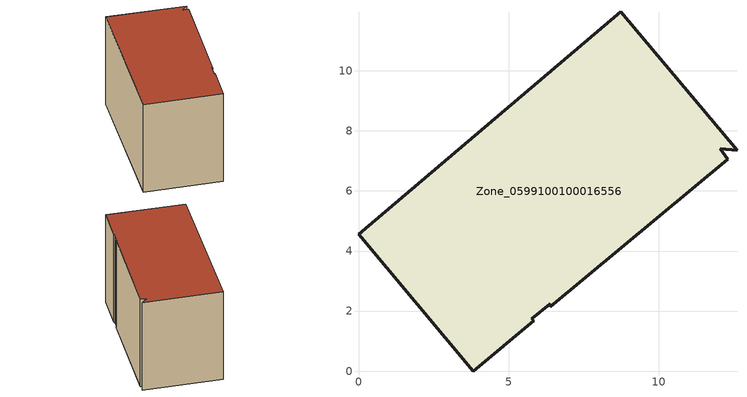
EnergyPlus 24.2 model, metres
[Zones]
Zone_0599100100016556
 floor ground (C_G): 12.04,7.41 12.29,7.05 6.38,2.14 6.38,2.25 5.77,1.74 5.83,1.68 3.82,0 0,4.55 8.73,11.96 12.6,7.36 z0
 wall outside (C_F): 12.6,7.36 8.73,11.96 0,4.55 3.82,0 5.83,1.68 5.77,1.74 6.38,2.25 6.38,2.14 12.29,7.05 12.04,7.41 12.6,7.36 z0:7.63
 roof outside (C_R): 12.29,7.05 12.04,7.41 12.6,7.36 8.73,11.96 0,4.55 3.82,0 5.83,1.68 5.77,1.74 6.38,2.25 6.38,2.14 z7.63
[BUILDING]
Pand.0599100100016556: North Axis=0; Terrain=City; Loads Convergence Tolerance Value=0.04; Temperature Convergence Tolerance Value=0.4; Solar Distribution=FullExterior; Maximum Number of Warmup Days=25; Minimum Number of Warmup Days=1
[Site:Location]
Rotterdam.The.Hague.AP_ZH_NLD Design_Conditions: Latitude=51.96; Longitude=4.45; Time Zone=1; Elevation=-4.5
[SITE:GROUNDTEMPERATURE:BUILDINGSURFACE]
18, 18, 18, 18, 18, 18, 18, 18, 18, 18, 18, 18
[MATERIAL] Thermal Absorptance=0.9; Solar Absorptance=0.7; Visible Absorptance=0.7
Name | Roughness | Thickness | Conductivity | Density | Specific Heat
G.TC.2015-2018 | MediumSmooth | 0.15 | 0.0428571 | 540 | 1210
F.TC.2015-2018 | Rough | 0.3 | 0.0666667 | 1920 | 840
R.TC.2015-2018 | MediumRough | 0.2 | 0.0333333 | 1500 | 1000
[CONSTRUCTION]
C_G: G.TC.2015-2018
C_F: F.TC.2015-2018
C_R: R.TC.2015-2018
[ZONE]
Zone_0599100100016556: Type=1; Multiplier=1; Ceiling Height=Autocalculate; Volume=Autocalculate; Floor Area=autocalculate; Part of Total Floor Area=Yes
[ZONEINFILTRATION:DESIGNFLOWRATE]
Infil_Zone_0599100100016556: Zone or ZoneList or Space or SpaceList=Zone_0599100100016556; Schedule=AlwaysOn; Design Flow Rate Calculation Method=Flow/Area; Flow Rate per Floor Area=0.0015; Constant Term Coefficient=1; Temperature Term Coefficient=0; Velocity Term Coefficient=0; Velocity Squared Term Coefficient=0
[HVACTEMPLATE:ZONE:IDEALLOADSAIRSYSTEM]
Zone_0599100100016556: Maximum Heating Supply Air Temperature=50; Minimum Cooling Supply Air Temperature=13; Maximum Heating Supply Air Humidity Ratio=0.0156; Minimum Cooling Supply Air Humidity Ratio=0.0077; Heating Limit=NoLimit; Cooling Limit=NoLimit; Dehumidification Control Type=ConstantSensibleHeatRatio; Cooling Sensible Heat Ratio=0.7; Dehumidification Setpoint=60; Humidification Control Type=None; Humidification Setpoint=30; Outdoor Air Method=None; Outdoor Air Flow Rate per Person=0.00944; Outdoor Air Flow Rate per Zone Floor Area=0; Outdoor Air Flow Rate per Zone=0; Demand Controlled Ventilation Type=None; Outdoor Air Economizer Type=NoEconomizer; Heat Recovery Type=None; Sensible Heat Recovery Effectiveness=0.7; Latent Heat Recovery Effectiveness=0.65
[ZONECONTROL:THERMOSTAT]
ThermostatControl_Zone_0599100100016556: Zone or ZoneList=Zone_0599100100016556; Control Type Schedule=DualSetpointControlType; Control 1=Thermostat_Zone_0599100100016556; Temperature Difference Between Cutout And Setpoint=0
[THERMOSTATSETPOINT:DUALSETPOINT]
Thermostat_Zone_0599100100016556: Heating Setpoint Temperature Schedule=HeatingSetpoint_Zone_0599100100016556; Cooling Setpoint Temperature Schedule=CoolingSetpoint_Zone_0599100100016556
[SCHEDULE:COMPACT]
HeatingSetpoint_Zone_0599100100016556: Through: 12/31, For: AllDays, Until: 24:00, 21
CoolingSetpoint_Zone_0599100100016556: Through: 12/31, For: AllDays, Until: 24:00, 24
DualSetpointControlType: Through: 12/31, For: AllDays, Until: 24:00, 4
AlwaysOn: Through: 12/31, For: AllDays, Until: 24:00, 1
